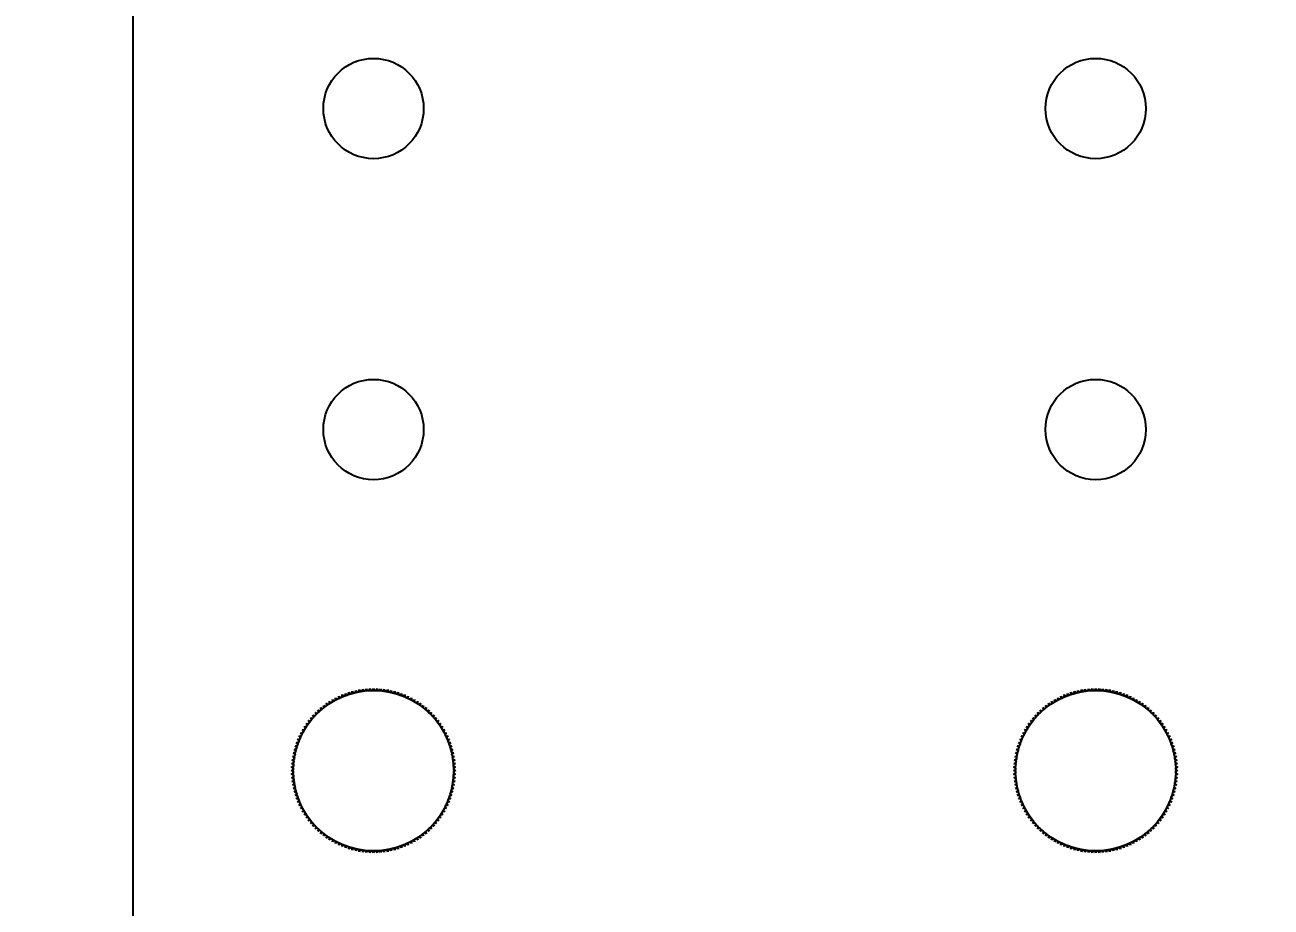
# Model space of a CAD drawing. Header units: millimetres. Extents: x 1409 to 26878, y 589 to 5187.
# Drawn here: x 5199.02 to 5230.08, y 1738.45 to 1760.43 of the extents above; entities that cross this region are included whole.
import ezdxf

# ---------------------------------------------------------------- set-up
doc = ezdxf.new("R2010")
doc.units = ezdxf.units.MM
doc.layers.add('02___PRT_ALL_AXES', color=7, linetype='Continuous')
doc.styles.get("Standard").update_dxf_attribs({"font": 'arial.ttf'})
doc.dimstyles.new('DIMSTYLE_5-scale4', dxfattribs={"dimscale": 2, "dimtxt": 20, "dimasz": 20, "dimexe": 1, "dimexo": 0, "dimgap": 1.25, "dimtad": 1, "dimzin": 9, "dimdsep": 46, "dimtxsty": 'Standard', "dimcen": 0.09, "dimclre": 256, "dimclrt": 256, "dimadec": 1, "dimazin": 2, "dimtp": 0.15, "dimtm": 0.15, "dimtfac": 0.8, "dimtmove": 0, "dimatfit": 3, "dimfxl": 1, "dimtolj": 1, "dimarcsym": 0})

# ---------------------------------------------------------------- blocks, each defined once
blk = doc.blocks.new('*D16')
at = {"lineweight": -2, "transparency": 16777216}
for p, q in [((5201.709, 2346.845), (5116.461, 2346.845)), ((5118.461, 2306.845), (5118.461, 1714.345)), ((5201.709, 1674.345), (5116.461, 1674.345))]:
    blk.add_line(p, q, dxfattribs=at)
at = {"transparency": 16777216}
for points in [[(5111.795, 2306.845), (5125.128, 2306.845), (5118.461, 2346.845)], [(5111.795, 1714.345), (5125.128, 1714.345), (5118.461, 1674.345)]]:
    blk.add_solid(points, dxfattribs=at)
at = {"layer": 'Defpoints', "color": 0, "transparency": 16777216}
for p in [(5201.709, 2346.845), (5118.461, 1674.345), (5201.709, 1674.345)]:
    blk.add_point(p, dxfattribs=at)
at = {"transparency": 16777216, "insert": (5090.068, 2010.595), "char_height": 40, "attachment_point": 5, "rotation": 90}
blk.add_mtext('\\A1;672.5 [2\'-2 1/2"]', dxfattribs=at)
blk = doc.blocks.new('*D21')
at = {"lineweight": -2, "transparency": 16777216}
for p, q in [((5813.709, 1740.345), (5813.709, 1658.282)), ((5201.709, 1674.345), (5201.709, 1658.282))]:
    blk.add_line(p, q, dxfattribs=at)
at = {"color": 0, "lineweight": -2, "transparency": 16777216}
blk.add_line((5241.709, 1660.282), (5773.709, 1660.282), dxfattribs=at)
at = {"color": 0, "transparency": 16777216}
for points in [[(5241.709, 1666.948), (5241.709, 1653.615), (5201.709, 1660.282)], [(5773.709, 1666.948), (5773.709, 1653.615), (5813.709, 1660.282)]]:
    blk.add_solid(points, dxfattribs=at)
at = {"layer": 'Defpoints', "color": 0, "transparency": 16777216}
for p in [(5813.709, 1740.345), (5201.709, 1674.345), (5813.709, 1660.282)]:
    blk.add_point(p, dxfattribs=at)
at = {"transparency": 16777216, "insert": (5507.709, 1688.675), "char_height": 40, "attachment_point": 5}
blk.add_mtext('\\A1;612 [2\'-0 1/8"]', dxfattribs=at)

msp = doc.modelspace()

# ---------------------------------------------------------------- linework, layer by layer
at = {"color": 7, "linetype": 'Continuous'}
for p, q in [((5201.709, 2346.8453), (5201.709, 1674.3453)), ((5206.8427, 1743.7032), (5206.876, 1743.6635)), ((5206.8517, 1743.6522), (5206.8427, 1743.7032)), ((5206.9245, 1743.7392), (5206.9561, 1743.6981)), ((5206.9313, 1743.6878), (5206.9245, 1743.7392)), ((5207.0079, 1743.7716), (5207.0376, 1743.7292)), ((5207.0124, 1743.72), (5207.0079, 1743.7716)), ((5207.0926, 1743.8004), (5207.1204, 1743.7567)), ((5207.0948, 1743.7486), (5207.0926, 1743.8004)), ((5207.1785, 1743.8254), (5207.2044, 1743.7805)), ((5207.1785, 1743.7736), (5207.1785, 1743.8254)), ((5207.2631, 1743.7949), (5207.2653, 1743.8467)), ((5207.2653, 1743.8467), (5207.2893, 1743.8007)), ((5207.3485, 1743.8125), (5207.3531, 1743.8641)), ((5207.3531, 1743.8641), (5207.3749, 1743.8172)), ((5207.4347, 1743.8264), (5207.4415, 1743.8777)), ((5207.4415, 1743.8777), (5207.4613, 1743.8299)), ((5207.5214, 1743.8364), (5207.5304, 1743.8875)), ((5207.5304, 1743.8875), (5207.5481, 1743.8388)), ((5207.6084, 1743.8427), (5207.6196, 1743.8933)), ((5207.6196, 1743.8933), (5207.6352, 1743.8439)), ((5207.6956, 1743.8452), (5207.709, 1743.8953)), ((5207.709, 1743.8953), (5207.7224, 1743.8452)), ((5207.7829, 1743.8439), (5207.7984, 1743.8933)), ((5207.7984, 1743.8933), (5207.8097, 1743.8427)), ((5207.87, 1743.8388), (5207.8877, 1743.8875)), ((5207.8877, 1743.8875), (5207.8967, 1743.8364)), ((5207.9568, 1743.8299), (5207.9766, 1743.8777)), ((5207.9766, 1743.8777), (5207.9834, 1743.8264)), ((5208.0431, 1743.8172), (5208.065, 1743.8641)), ((5208.065, 1743.8641), (5208.0695, 1743.8125)), ((5208.1288, 1743.8007), (5208.1527, 1743.8467)), ((5208.1527, 1743.8467), (5208.155, 1743.7949)), ((5208.2137, 1743.7805), (5208.2396, 1743.8254)), ((5208.2396, 1743.8254), (5208.2396, 1743.7736)), ((5208.2976, 1743.7567), (5208.3255, 1743.8004)), ((5208.3255, 1743.8004), (5208.3232, 1743.7486)), ((5208.3805, 1743.7292), (5208.4102, 1743.7716)), ((5208.4102, 1743.7716), (5208.4057, 1743.72)), ((5208.462, 1743.6981), (5208.4935, 1743.7392)), ((5208.4935, 1743.7392), (5208.4868, 1743.6878)), ((5208.5421, 1743.6635), (5208.5754, 1743.7032)), ((5208.5754, 1743.7032), (5208.5664, 1743.6522)), ((5224.8427, 1743.7032), (5224.876, 1743.6635)), ((5224.8517, 1743.6522), (5224.8427, 1743.7032)), ((5224.9245, 1743.7392), (5224.9561, 1743.6981)), ((5224.9313, 1743.6878), (5224.9245, 1743.7392)), ((5225.0079, 1743.7716), (5225.0376, 1743.7292)), ((5225.0124, 1743.72), (5225.0079, 1743.7716)), ((5225.0926, 1743.8004), (5225.1204, 1743.7567)), ((5225.0948, 1743.7486), (5225.0926, 1743.8004)), ((5225.1785, 1743.8254), (5225.2044, 1743.7805)), ((5225.1785, 1743.7736), (5225.1785, 1743.8254)), ((5225.2631, 1743.7949), (5225.2653, 1743.8467)), ((5225.2653, 1743.8467), (5225.2893, 1743.8007)), ((5225.3485, 1743.8125), (5225.3531, 1743.8641)), ((5225.3531, 1743.8641), (5225.3749, 1743.8172)), ((5225.4347, 1743.8264), (5225.4415, 1743.8777)), ((5225.4415, 1743.8777), (5225.4613, 1743.8299)), ((5225.5214, 1743.8364), (5225.5304, 1743.8875)), ((5225.5304, 1743.8875), (5225.5481, 1743.8388)), ((5225.6084, 1743.8427), (5225.6196, 1743.8933)), ((5225.6196, 1743.8933), (5225.6352, 1743.8439)), ((5225.6956, 1743.8452), (5225.709, 1743.8953)), ((5225.709, 1743.8953), (5225.7224, 1743.8452)), ((5225.7829, 1743.8439), (5225.7984, 1743.8933)), ((5225.7984, 1743.8933), (5225.8097, 1743.8427)), ((5225.87, 1743.8388), (5225.8877, 1743.8875)), ((5225.8877, 1743.8875), (5225.8967, 1743.8364)), ((5225.9568, 1743.8299), (5225.9766, 1743.8777)), ((5225.9766, 1743.8777), (5225.9834, 1743.8264)), ((5226.0431, 1743.8172), (5226.065, 1743.8641)), ((5226.065, 1743.8641), (5226.0695, 1743.8125)), ((5226.1288, 1743.8007), (5226.1527, 1743.8467)), ((5226.1527, 1743.8467), (5226.155, 1743.7949)), ((5226.2137, 1743.7805), (5226.2396, 1743.8254)), ((5226.2396, 1743.8254), (5226.2396, 1743.7736)), ((5226.2976, 1743.7567), (5226.3255, 1743.8004)), ((5226.3255, 1743.8004), (5226.3232, 1743.7486)), ((5226.3805, 1743.7292), (5226.4102, 1743.7716)), ((5226.4102, 1743.7716), (5226.4057, 1743.72)), ((5226.462, 1743.6981), (5226.4935, 1743.7392)), ((5226.4935, 1743.7392), (5226.4868, 1743.6878)), ((5226.5421, 1743.6635), (5226.5754, 1743.7032)), ((5226.5754, 1743.7032), (5226.5664, 1743.6522)), ((5206.3913, 1743.4156), (5206.4338, 1743.3859)), ((5206.4132, 1743.3687), (5206.3913, 1743.4156)), ((5206.4611, 1743.4716), (5206.5022, 1743.4401)), ((5206.4809, 1743.4238), (5206.4611, 1743.4716)), ((5206.5332, 1743.5245), (5206.5729, 1743.4912)), ((5206.5509, 1743.4758), (5206.5332, 1743.5245)), ((5206.6076, 1743.5742), (5206.6458, 1743.5392)), ((5206.6231, 1743.5248), (5206.6076, 1743.5742)), ((5206.684, 1743.6206), (5206.7207, 1743.584)), ((5206.6974, 1743.5706), (5206.684, 1743.6206)), ((5206.7624, 1743.6636), (5206.7974, 1743.6254)), ((5206.7737, 1743.613), (5206.7624, 1743.6636)), ((5208.6206, 1743.6254), (5208.6556, 1743.6636)), ((5208.6556, 1743.6636), (5208.6444, 1743.613)), ((5208.6974, 1743.584), (5208.734, 1743.6206)), ((5208.734, 1743.6206), (5208.7206, 1743.5706)), ((5208.7723, 1743.5392), (5208.8105, 1743.5742)), ((5208.8105, 1743.5742), (5208.7949, 1743.5248)), ((5208.8452, 1743.4912), (5208.8849, 1743.5245)), ((5208.8849, 1743.5245), (5208.8671, 1743.4758)), ((5208.9159, 1743.4401), (5208.957, 1743.4716)), ((5208.957, 1743.4716), (5208.9372, 1743.4238)), ((5208.9843, 1743.3859), (5209.0267, 1743.4156)), ((5209.0267, 1743.4156), (5209.0048, 1743.3687)), ((5224.3913, 1743.4156), (5224.4338, 1743.3859)), ((5224.4132, 1743.3687), (5224.3913, 1743.4156)), ((5224.4611, 1743.4716), (5224.5022, 1743.4401)), ((5224.4809, 1743.4238), (5224.4611, 1743.4716)), ((5224.5332, 1743.5245), (5224.5729, 1743.4912)), ((5224.5509, 1743.4758), (5224.5332, 1743.5245)), ((5224.6076, 1743.5742), (5224.6458, 1743.5392)), ((5224.6231, 1743.5248), (5224.6076, 1743.5742)), ((5224.684, 1743.6206), (5224.7207, 1743.584)), ((5224.6974, 1743.5706), (5224.684, 1743.6206)), ((5224.7624, 1743.6636), (5224.7974, 1743.6254)), ((5224.7737, 1743.613), (5224.7624, 1743.6636)), ((5226.6206, 1743.6254), (5226.6556, 1743.6636)), ((5226.6556, 1743.6636), (5226.6444, 1743.613)), ((5226.6974, 1743.584), (5226.734, 1743.6206)), ((5226.734, 1743.6206), (5226.7206, 1743.5706)), ((5226.7723, 1743.5392), (5226.8105, 1743.5742)), ((5226.8105, 1743.5742), (5226.7949, 1743.5248)), ((5226.8452, 1743.4912), (5226.8849, 1743.5245)), ((5226.8849, 1743.5245), (5226.8671, 1743.4758)), ((5226.9159, 1743.4401), (5226.957, 1743.4716)), ((5226.957, 1743.4716), (5226.9372, 1743.4238)), ((5226.9843, 1743.3859), (5227.0267, 1743.4156)), ((5227.0267, 1743.4156), (5227.0048, 1743.3687)), ((5206.1142, 1743.0521), (5206.0827, 1743.0932)), ((5206.0827, 1743.0932), (5206.1305, 1743.0734)), ((5206.1684, 1743.1205), (5206.1386, 1743.163)), ((5206.1386, 1743.163), (5206.1856, 1743.1411)), ((5206.2254, 1743.1865), (5206.1976, 1743.2302)), ((5206.1976, 1743.2302), (5206.2436, 1743.2063)), ((5206.2854, 1743.25), (5206.2595, 1743.2948)), ((5206.2595, 1743.2948), (5206.3043, 1743.2689)), ((5206.3241, 1743.3567), (5206.3678, 1743.3288)), ((5206.348, 1743.3107), (5206.3241, 1743.3567)), ((5209.0503, 1743.3288), (5209.094, 1743.3567)), ((5209.094, 1743.3567), (5209.0701, 1743.3107)), ((5209.1137, 1743.2689), (5209.1586, 1743.2948)), ((5209.1586, 1743.2948), (5209.1327, 1743.25)), ((5209.1745, 1743.2063), (5209.2204, 1743.2302)), ((5209.2204, 1743.2302), (5209.1926, 1743.1865)), ((5209.2325, 1743.1411), (5209.2794, 1743.163)), ((5209.2794, 1743.163), (5209.2497, 1743.1205)), ((5209.2875, 1743.0734), (5209.3354, 1743.0932)), ((5209.3354, 1743.0932), (5209.3039, 1743.0521)), ((5224.1142, 1743.0521), (5224.0827, 1743.0932)), ((5224.0827, 1743.0932), (5224.1305, 1743.0734)), ((5224.1386, 1743.163), (5224.1856, 1743.1411)), ((5224.1684, 1743.1205), (5224.1386, 1743.163)), ((5224.1976, 1743.2302), (5224.2436, 1743.2063)), ((5224.2254, 1743.1865), (5224.1976, 1743.2302)), ((5224.2595, 1743.2948), (5224.3043, 1743.2689)), ((5224.2854, 1743.25), (5224.2595, 1743.2948)), ((5224.3241, 1743.3567), (5224.3678, 1743.3288)), ((5224.348, 1743.3107), (5224.3241, 1743.3567)), ((5227.0503, 1743.3288), (5227.094, 1743.3567)), ((5227.094, 1743.3567), (5227.0701, 1743.3107)), ((5227.1137, 1743.2689), (5227.1586, 1743.2948)), ((5227.1586, 1743.2948), (5227.1327, 1743.25)), ((5227.1745, 1743.2063), (5227.2204, 1743.2302)), ((5227.2204, 1743.2302), (5227.1926, 1743.1865)), ((5227.2325, 1743.1411), (5227.2794, 1743.163)), ((5227.2794, 1743.163), (5227.2497, 1743.1205)), ((5227.2875, 1743.0734), (5227.3354, 1743.0932)), ((5227.3354, 1743.0932), (5227.3039, 1743.0521)), ((5205.9289, 1742.7568), (5205.8907, 1742.7918)), ((5205.8907, 1742.7918), (5205.9412, 1742.7806)), ((5205.9703, 1742.8336), (5205.9337, 1742.8703)), ((5205.9337, 1742.8703), (5205.9837, 1742.8568)), ((5206.0151, 1742.9085), (5205.9801, 1742.9467)), ((5205.9801, 1742.9467), (5206.0295, 1742.9311)), ((5206.0631, 1742.9814), (5206.0298, 1743.0211)), ((5206.0298, 1743.0211), (5206.0785, 1743.0034)), ((5209.3396, 1743.0034), (5209.3883, 1743.0211)), ((5209.3883, 1743.0211), (5209.355, 1742.9814)), ((5209.3886, 1742.9311), (5209.438, 1742.9467)), ((5209.438, 1742.9467), (5209.403, 1742.9085)), ((5209.4343, 1742.8568), (5209.4844, 1742.8703)), ((5209.4844, 1742.8703), (5209.4477, 1742.8336)), ((5209.4768, 1742.7806), (5209.5274, 1742.7918)), ((5209.5274, 1742.7918), (5209.4892, 1742.7568)), ((5223.9289, 1742.7568), (5223.8907, 1742.7918)), ((5223.8907, 1742.7918), (5223.9412, 1742.7806)), ((5223.9703, 1742.8336), (5223.9337, 1742.8703)), ((5223.9337, 1742.8703), (5223.9837, 1742.8568)), ((5224.0151, 1742.9085), (5223.9801, 1742.9467)), ((5223.9801, 1742.9467), (5224.0295, 1742.9311)), ((5224.0631, 1742.9814), (5224.0298, 1743.0211)), ((5224.0298, 1743.0211), (5224.0785, 1743.0034)), ((5227.3396, 1743.0034), (5227.3883, 1743.0211)), ((5227.3883, 1743.0211), (5227.355, 1742.9814)), ((5227.3886, 1742.9311), (5227.438, 1742.9467)), ((5227.438, 1742.9467), (5227.403, 1742.9085)), ((5227.4343, 1742.8568), (5227.4844, 1742.8703)), ((5227.4844, 1742.8703), (5227.4477, 1742.8336)), ((5227.4768, 1742.7806), (5227.5274, 1742.7918)), ((5227.5274, 1742.7918), (5227.4892, 1742.7568)), ((5205.7976, 1742.4339), (5205.7539, 1742.4617)), ((5205.7539, 1742.4617), (5205.8057, 1742.4594)), ((5205.8251, 1742.5167), (5205.7827, 1742.5464)), ((5205.7827, 1742.5464), (5205.8343, 1742.5419)), ((5205.8562, 1742.5982), (5205.8151, 1742.6298)), ((5205.8151, 1742.6298), (5205.8664, 1742.623)), ((5205.8908, 1742.6783), (5205.8511, 1742.7116)), ((5205.8511, 1742.7116), (5205.9021, 1742.7026)), ((5209.5159, 1742.7026), (5209.567, 1742.7116)), ((5209.567, 1742.7116), (5209.5273, 1742.6783)), ((5209.5516, 1742.623), (5209.603, 1742.6298)), ((5209.603, 1742.6298), (5209.5619, 1742.5982)), ((5209.5838, 1742.5419), (5209.6354, 1742.5464)), ((5209.6354, 1742.5464), (5209.593, 1742.5167)), ((5209.6124, 1742.4594), (5209.6641, 1742.4617)), ((5209.6641, 1742.4617), (5209.6205, 1742.4339)), ((5223.7976, 1742.4339), (5223.7539, 1742.4617)), ((5223.7539, 1742.4617), (5223.8057, 1742.4594)), ((5223.8251, 1742.5167), (5223.7827, 1742.5464)), ((5223.7827, 1742.5464), (5223.8343, 1742.5419)), ((5223.8562, 1742.5982), (5223.8151, 1742.6298)), ((5223.8151, 1742.6298), (5223.8664, 1742.623)), ((5223.8908, 1742.6783), (5223.8511, 1742.7116)), ((5223.8511, 1742.7116), (5223.9021, 1742.7026)), ((5227.5159, 1742.7026), (5227.567, 1742.7116)), ((5227.567, 1742.7116), (5227.5273, 1742.6783)), ((5227.5516, 1742.623), (5227.603, 1742.6298)), ((5227.603, 1742.6298), (5227.5619, 1742.5982)), ((5227.5838, 1742.5419), (5227.6354, 1742.5464)), ((5227.6354, 1742.5464), (5227.593, 1742.5167)), ((5227.6124, 1742.4594), (5227.6641, 1742.4617)), ((5227.6641, 1742.4617), (5227.6205, 1742.4339)), ((5205.6902, 1742.2012), (5205.7418, 1742.2057)), ((5205.7371, 1742.1793), (5205.6902, 1742.2012)), ((5205.7076, 1742.289), (5205.7594, 1742.2912)), ((5205.7536, 1742.265), (5205.7076, 1742.289)), ((5205.7738, 1742.3499), (5205.7289, 1742.3758)), ((5205.7289, 1742.3758), (5205.7807, 1742.3758)), ((5209.6374, 1742.3758), (5209.6892, 1742.3758)), ((5209.6892, 1742.3758), (5209.6443, 1742.3499)), ((5209.6587, 1742.2912), (5209.7104, 1742.289)), ((5209.7104, 1742.289), (5209.6645, 1742.265)), ((5209.6763, 1742.2057), (5209.7279, 1742.2012)), ((5209.7279, 1742.2012), (5209.6809, 1742.1793)), ((5223.6902, 1742.2012), (5223.7418, 1742.2057)), ((5223.7371, 1742.1793), (5223.6902, 1742.2012)), ((5223.7076, 1742.289), (5223.7594, 1742.2912)), ((5223.7536, 1742.265), (5223.7076, 1742.289)), ((5223.7738, 1742.3499), (5223.7289, 1742.3758)), ((5223.7289, 1742.3758), (5223.7807, 1742.3758)), ((5227.6374, 1742.3758), (5227.6892, 1742.3758)), ((5227.6892, 1742.3758), (5227.6443, 1742.3499)), ((5227.6587, 1742.2912), (5227.7104, 1742.289)), ((5227.7104, 1742.289), (5227.6645, 1742.265)), ((5227.6763, 1742.2057), (5227.7279, 1742.2012)), ((5227.7279, 1742.2012), (5227.6809, 1742.1793)), ((5205.659, 1741.8453), (5205.7091, 1741.8587)), ((5205.7091, 1741.8318), (5205.659, 1741.8453)), ((5205.661, 1741.9347), (5205.7116, 1741.9459)), ((5205.7104, 1741.9191), (5205.661, 1741.9347)), ((5205.6668, 1742.0239), (5205.7179, 1742.0329)), ((5205.7155, 1742.0062), (5205.6668, 1742.0239)), ((5205.6766, 1742.1128), (5205.7279, 1742.1196)), ((5205.7244, 1742.093), (5205.6766, 1742.1128)), ((5209.6901, 1742.1196), (5209.7415, 1742.1128)), ((5209.7415, 1742.1128), (5209.6936, 1742.093)), ((5209.7002, 1742.0329), (5209.7512, 1742.0239)), ((5209.7512, 1742.0239), (5209.7025, 1742.0062)), ((5209.7065, 1741.9459), (5209.7571, 1741.9347)), ((5209.7571, 1741.9347), (5209.7077, 1741.9191)), ((5209.709, 1741.8587), (5209.759, 1741.8453)), ((5209.759, 1741.8453), (5209.709, 1741.8318)), ((5223.659, 1741.8453), (5223.7091, 1741.8587)), ((5223.7091, 1741.8318), (5223.659, 1741.8453)), ((5223.661, 1741.9347), (5223.7116, 1741.9459)), ((5223.7104, 1741.9191), (5223.661, 1741.9347)), ((5223.6668, 1742.0239), (5223.7179, 1742.0329)), ((5223.7155, 1742.0062), (5223.6668, 1742.0239)), ((5223.6766, 1742.1128), (5223.7279, 1742.1196)), ((5223.7244, 1742.093), (5223.6766, 1742.1128)), ((5227.6901, 1742.1196), (5227.7415, 1742.1128)), ((5227.7415, 1742.1128), (5227.6936, 1742.093)), ((5227.7002, 1742.0329), (5227.7512, 1742.0239)), ((5227.7512, 1742.0239), (5227.7025, 1742.0062)), ((5227.7065, 1741.9459), (5227.7571, 1741.9347)), ((5227.7571, 1741.9347), (5227.7077, 1741.9191)), ((5227.709, 1741.8587), (5227.759, 1741.8453)), ((5227.759, 1741.8453), (5227.709, 1741.8318)), ((5205.661, 1741.7558), (5205.7104, 1741.7714)), ((5205.7116, 1741.7446), (5205.661, 1741.7558)), ((5205.6668, 1741.6666), (5205.7155, 1741.6843)), ((5205.7179, 1741.6576), (5205.6668, 1741.6666)), ((5205.6766, 1741.5777), (5205.7244, 1741.5975)), ((5205.7279, 1741.5709), (5205.6766, 1741.5777)), ((5205.6902, 1741.4893), (5205.7371, 1741.5112)), ((5209.6809, 1741.5112), (5209.7279, 1741.4893)), ((5209.7415, 1741.5777), (5209.6901, 1741.5709)), ((5209.6936, 1741.5975), (5209.7415, 1741.5777)), ((5209.7512, 1741.6666), (5209.7002, 1741.6576)), ((5209.7025, 1741.6843), (5209.7512, 1741.6666)), ((5209.7571, 1741.7558), (5209.7065, 1741.7446)), ((5209.7077, 1741.7714), (5209.7571, 1741.7558)), ((5223.661, 1741.7558), (5223.7104, 1741.7714)), ((5223.7116, 1741.7446), (5223.661, 1741.7558)), ((5223.6668, 1741.6666), (5223.7155, 1741.6843)), ((5223.7179, 1741.6576), (5223.6668, 1741.6666)), ((5223.6766, 1741.5777), (5223.7244, 1741.5975)), ((5223.7279, 1741.5709), (5223.6766, 1741.5777)), ((5223.6902, 1741.4893), (5223.7371, 1741.5112)), ((5227.6809, 1741.5112), (5227.7279, 1741.4893)), ((5227.7415, 1741.5777), (5227.6901, 1741.5709)), ((5227.6936, 1741.5975), (5227.7415, 1741.5777)), ((5227.7512, 1741.6666), (5227.7002, 1741.6576)), ((5227.7025, 1741.6843), (5227.7512, 1741.6666)), ((5227.7571, 1741.7558), (5227.7065, 1741.7446)), ((5227.7077, 1741.7714), (5227.7571, 1741.7558)), ((5205.7418, 1741.4848), (5205.6902, 1741.4893)), ((5205.7076, 1741.4016), (5205.7536, 1741.4255)), ((5205.7594, 1741.3993), (5205.7076, 1741.4016)), ((5205.7289, 1741.3147), (5205.7738, 1741.3406)), ((5205.7807, 1741.3147), (5205.7289, 1741.3147)), ((5205.7539, 1741.2288), (5205.7976, 1741.2566)), ((5205.8057, 1741.2311), (5205.7539, 1741.2288)), ((5209.6641, 1741.2288), (5209.6124, 1741.2311)), ((5209.6205, 1741.2566), (5209.6641, 1741.2288)), ((5209.6892, 1741.3147), (5209.6374, 1741.3147)), ((5209.6443, 1741.3406), (5209.6892, 1741.3147)), ((5209.7104, 1741.4016), (5209.6587, 1741.3993)), ((5209.6645, 1741.4255), (5209.7104, 1741.4016)), ((5209.7279, 1741.4893), (5209.6763, 1741.4848)), ((5223.7418, 1741.4848), (5223.6902, 1741.4893)), ((5223.7076, 1741.4016), (5223.7536, 1741.4255)), ((5223.7594, 1741.3993), (5223.7076, 1741.4016)), ((5223.7289, 1741.3147), (5223.7738, 1741.3406)), ((5223.7807, 1741.3147), (5223.7289, 1741.3147)), ((5223.7539, 1741.2288), (5223.7976, 1741.2566)), ((5223.8057, 1741.2311), (5223.7539, 1741.2288)), ((5227.6641, 1741.2288), (5227.6124, 1741.2311)), ((5227.6205, 1741.2566), (5227.6641, 1741.2288)), ((5227.6892, 1741.3147), (5227.6374, 1741.3147)), ((5227.6443, 1741.3406), (5227.6892, 1741.3147)), ((5227.7104, 1741.4016), (5227.6587, 1741.3993)), ((5227.6645, 1741.4255), (5227.7104, 1741.4016)), ((5227.7279, 1741.4893), (5227.6763, 1741.4848)), ((5205.7827, 1741.1441), (5205.8251, 1741.1738)), ((5205.8343, 1741.1486), (5205.7827, 1741.1441)), ((5205.8151, 1741.0608), (5205.8562, 1741.0923)), ((5205.8664, 1741.0675), (5205.8151, 1741.0608)), ((5205.8511, 1740.9789), (5205.8908, 1741.0122)), ((5205.9021, 1740.9879), (5205.8511, 1740.9789)), ((5205.8907, 1740.8987), (5205.9289, 1740.9337)), ((5205.9412, 1740.9099), (5205.8907, 1740.8987)), ((5209.5274, 1740.8987), (5209.4768, 1740.9099)), ((5209.4892, 1740.9337), (5209.5274, 1740.8987)), ((5209.567, 1740.9789), (5209.5159, 1740.9879)), ((5209.5273, 1741.0122), (5209.567, 1740.9789)), ((5209.603, 1741.0608), (5209.5516, 1741.0675)), ((5209.5619, 1741.0923), (5209.603, 1741.0608)), ((5209.6354, 1741.1441), (5209.5838, 1741.1486)), ((5209.593, 1741.1738), (5209.6354, 1741.1441)), ((5223.7827, 1741.1441), (5223.8251, 1741.1738)), ((5223.8343, 1741.1486), (5223.7827, 1741.1441)), ((5223.8151, 1741.0608), (5223.8562, 1741.0923)), ((5223.8664, 1741.0675), (5223.8151, 1741.0608)), ((5223.8511, 1740.9789), (5223.8908, 1741.0122)), ((5223.9021, 1740.9879), (5223.8511, 1740.9789)), ((5223.8907, 1740.8987), (5223.9289, 1740.9337)), ((5223.9412, 1740.9099), (5223.8907, 1740.8987)), ((5227.5274, 1740.8987), (5227.4768, 1740.9099)), ((5227.4892, 1740.9337), (5227.5274, 1740.8987)), ((5227.567, 1740.9789), (5227.5159, 1740.9879)), ((5227.5273, 1741.0122), (5227.567, 1740.9789)), ((5227.603, 1741.0608), (5227.5516, 1741.0675)), ((5227.5619, 1741.0923), (5227.603, 1741.0608)), ((5227.6354, 1741.1441), (5227.5838, 1741.1486)), ((5227.593, 1741.1738), (5227.6354, 1741.1441)), ((5205.9337, 1740.8203), (5205.9703, 1740.8569)), ((5205.9837, 1740.8337), (5205.9337, 1740.8203)), ((5205.9801, 1740.7438), (5206.0151, 1740.782)), ((5206.0295, 1740.7594), (5205.9801, 1740.7438)), ((5206.0298, 1740.6694), (5206.0631, 1740.7091)), ((5206.0785, 1740.6871), (5206.0298, 1740.6694)), ((5206.0827, 1740.5973), (5206.1142, 1740.6384)), ((5206.1305, 1740.6171), (5206.0827, 1740.5973)), ((5206.1386, 1740.5275), (5206.1684, 1740.57)), ((5209.2497, 1740.57), (5209.2794, 1740.5275)), ((5209.3354, 1740.5973), (5209.2875, 1740.6171)), ((5209.3039, 1740.6384), (5209.3354, 1740.5973)), ((5209.3883, 1740.6694), (5209.3396, 1740.6871)), ((5209.355, 1740.7091), (5209.3883, 1740.6694)), ((5209.438, 1740.7438), (5209.3886, 1740.7594)), ((5209.403, 1740.782), (5209.438, 1740.7438)), ((5209.4844, 1740.8203), (5209.4343, 1740.8337)), ((5209.4477, 1740.8569), (5209.4844, 1740.8203)), ((5223.9337, 1740.8203), (5223.9703, 1740.8569)), ((5223.9837, 1740.8337), (5223.9337, 1740.8203)), ((5223.9801, 1740.7438), (5224.0151, 1740.782)), ((5224.0295, 1740.7594), (5223.9801, 1740.7438)), ((5224.0298, 1740.6694), (5224.0631, 1740.7091)), ((5224.0785, 1740.6871), (5224.0298, 1740.6694)), ((5224.0827, 1740.5973), (5224.1142, 1740.6384)), ((5224.1305, 1740.6171), (5224.0827, 1740.5973)), ((5224.1386, 1740.5275), (5224.1684, 1740.57)), ((5227.2497, 1740.57), (5227.2794, 1740.5275)), ((5227.3354, 1740.5973), (5227.2875, 1740.6171)), ((5227.3039, 1740.6384), (5227.3354, 1740.5973)), ((5227.3883, 1740.6694), (5227.3396, 1740.6871)), ((5227.355, 1740.7091), (5227.3883, 1740.6694)), ((5227.438, 1740.7438), (5227.3886, 1740.7594)), ((5227.403, 1740.782), (5227.438, 1740.7438)), ((5227.4844, 1740.8203), (5227.4343, 1740.8337)), ((5227.4477, 1740.8569), (5227.4844, 1740.8203)), ((5206.1856, 1740.5494), (5206.1386, 1740.5275)), ((5206.1976, 1740.4603), (5206.2254, 1740.504)), ((5206.2436, 1740.4842), (5206.1976, 1740.4603)), ((5206.2595, 1740.3957), (5206.2854, 1740.4406)), ((5206.3043, 1740.4216), (5206.2595, 1740.3957)), ((5206.3241, 1740.3338), (5206.348, 1740.3798)), ((5206.3678, 1740.3617), (5206.3241, 1740.3338)), ((5206.3913, 1740.2749), (5206.4132, 1740.3218)), ((5206.4338, 1740.3046), (5206.3913, 1740.2749)), ((5206.4611, 1740.2189), (5206.4809, 1740.2667)), ((5208.9372, 1740.2667), (5208.957, 1740.2189)), ((5209.0267, 1740.2749), (5208.9843, 1740.3046)), ((5209.0048, 1740.3218), (5209.0267, 1740.2749)), ((5209.094, 1740.3338), (5209.0503, 1740.3617)), ((5209.0701, 1740.3798), (5209.094, 1740.3338)), ((5209.1586, 1740.3957), (5209.1137, 1740.4216)), ((5209.1327, 1740.4406), (5209.1586, 1740.3957)), ((5209.2204, 1740.4603), (5209.1745, 1740.4842)), ((5209.1926, 1740.504), (5209.2204, 1740.4603)), ((5209.2794, 1740.5275), (5209.2325, 1740.5494)), ((5224.1856, 1740.5494), (5224.1386, 1740.5275)), ((5224.1976, 1740.4603), (5224.2254, 1740.504)), ((5224.2436, 1740.4842), (5224.1976, 1740.4603)), ((5224.2595, 1740.3957), (5224.2854, 1740.4406)), ((5224.3043, 1740.4216), (5224.2595, 1740.3957)), ((5224.3241, 1740.3338), (5224.348, 1740.3798)), ((5224.3678, 1740.3617), (5224.3241, 1740.3338)), ((5224.3913, 1740.2749), (5224.4132, 1740.3218)), ((5224.4338, 1740.3046), (5224.3913, 1740.2749)), ((5224.4611, 1740.2189), (5224.4809, 1740.2667)), ((5226.9372, 1740.2667), (5226.957, 1740.2189)), ((5227.0267, 1740.2749), (5226.9843, 1740.3046)), ((5227.0048, 1740.3218), (5227.0267, 1740.2749)), ((5227.094, 1740.3338), (5227.0503, 1740.3617)), ((5227.0701, 1740.3798), (5227.094, 1740.3338)), ((5227.1586, 1740.3957), (5227.1137, 1740.4216)), ((5227.1327, 1740.4406), (5227.1586, 1740.3957)), ((5227.2204, 1740.4603), (5227.1745, 1740.4842)), ((5227.1926, 1740.504), (5227.2204, 1740.4603)), ((5227.2794, 1740.5275), (5227.2325, 1740.5494)), ((5206.5022, 1740.2504), (5206.4611, 1740.2189)), ((5206.5332, 1740.166), (5206.5509, 1740.2147)), ((5206.5729, 1740.1993), (5206.5332, 1740.166)), ((5206.6076, 1740.1163), (5206.6231, 1740.1657)), ((5206.6458, 1740.1513), (5206.6076, 1740.1163)), ((5206.684, 1740.0699), (5206.6974, 1740.1199)), ((5206.7207, 1740.1065), (5206.684, 1740.0699)), ((5206.7624, 1740.0269), (5206.7737, 1740.0775)), ((5206.7974, 1740.0651), (5206.7624, 1740.0269)), ((5206.8427, 1739.9873), (5206.8517, 1740.0383)), ((5206.876, 1740.027), (5206.8427, 1739.9873)), ((5206.9245, 1739.9513), (5206.9313, 1740.0027)), ((5206.9561, 1739.9924), (5206.9245, 1739.9513)), ((5207.0079, 1739.9189), (5207.0124, 1739.9705)), ((5207.0376, 1739.9613), (5207.0079, 1739.9189)), ((5208.4102, 1739.9189), (5208.3805, 1739.9613)), ((5208.4057, 1739.9705), (5208.4102, 1739.9189)), ((5208.4935, 1739.9513), (5208.462, 1739.9924)), ((5208.4868, 1740.0027), (5208.4935, 1739.9513)), ((5208.5754, 1739.9873), (5208.5421, 1740.027)), ((5208.5664, 1740.0383), (5208.5754, 1739.9873)), ((5208.6556, 1740.0269), (5208.6206, 1740.0651)), ((5208.6444, 1740.0775), (5208.6556, 1740.0269)), ((5208.734, 1740.0699), (5208.6974, 1740.1065)), ((5208.7206, 1740.1199), (5208.734, 1740.0699)), ((5208.8105, 1740.1163), (5208.7723, 1740.1513)), ((5208.7949, 1740.1657), (5208.8105, 1740.1163)), ((5208.8849, 1740.166), (5208.8452, 1740.1993)), ((5208.8671, 1740.2147), (5208.8849, 1740.166)), ((5208.957, 1740.2189), (5208.9159, 1740.2504)), ((5224.5022, 1740.2504), (5224.4611, 1740.2189)), ((5224.5332, 1740.166), (5224.5509, 1740.2147)), ((5224.5729, 1740.1993), (5224.5332, 1740.166)), ((5224.6076, 1740.1163), (5224.6231, 1740.1657)), ((5224.6458, 1740.1513), (5224.6076, 1740.1163)), ((5224.684, 1740.0699), (5224.6974, 1740.1199)), ((5224.7207, 1740.1065), (5224.684, 1740.0699)), ((5224.7624, 1740.0269), (5224.7737, 1740.0775)), ((5224.7974, 1740.0651), (5224.7624, 1740.0269)), ((5224.8427, 1739.9873), (5224.8517, 1740.0383)), ((5224.876, 1740.027), (5224.8427, 1739.9873)), ((5224.9245, 1739.9513), (5224.9313, 1740.0027)), ((5224.9561, 1739.9924), (5224.9245, 1739.9513)), ((5225.0079, 1739.9189), (5225.0124, 1739.9705)), ((5225.0376, 1739.9613), (5225.0079, 1739.9189)), ((5226.4102, 1739.9189), (5226.3805, 1739.9613)), ((5226.4057, 1739.9705), (5226.4102, 1739.9189)), ((5226.4935, 1739.9513), (5226.462, 1739.9924)), ((5226.4868, 1740.0027), (5226.4935, 1739.9513)), ((5226.5754, 1739.9873), (5226.5421, 1740.027)), ((5226.5664, 1740.0383), (5226.5754, 1739.9873)), ((5226.6556, 1740.0269), (5226.6206, 1740.0651)), ((5226.6444, 1740.0775), (5226.6556, 1740.0269)), ((5226.734, 1740.0699), (5226.6974, 1740.1065)), ((5226.7206, 1740.1199), (5226.734, 1740.0699)), ((5226.8105, 1740.1163), (5226.7723, 1740.1513)), ((5226.7949, 1740.1657), (5226.8105, 1740.1163)), ((5226.8849, 1740.166), (5226.8452, 1740.1993)), ((5226.8671, 1740.2147), (5226.8849, 1740.166)), ((5226.957, 1740.2189), (5226.9159, 1740.2504)), ((5207.0926, 1739.8901), (5207.0948, 1739.9419)), ((5207.1204, 1739.9338), (5207.0926, 1739.8901)), ((5207.1785, 1739.8651), (5207.1785, 1739.9169)), ((5207.2044, 1739.91), (5207.1785, 1739.8651)), ((5207.2653, 1739.8438), (5207.2631, 1739.8956)), ((5207.2893, 1739.8898), (5207.2653, 1739.8438)), ((5207.3531, 1739.8264), (5207.3485, 1739.878)), ((5207.3749, 1739.8734), (5207.3531, 1739.8264)), ((5207.4415, 1739.8128), (5207.4347, 1739.8642)), ((5207.4613, 1739.8607), (5207.4415, 1739.8128)), ((5207.5304, 1739.8031), (5207.5214, 1739.8541)), ((5207.5481, 1739.8517), (5207.5304, 1739.8031)), ((5207.6196, 1739.7972), (5207.6084, 1739.8478)), ((5207.6352, 1739.8466), (5207.6196, 1739.7972)), ((5207.709, 1739.7953), (5207.6956, 1739.8453)), ((5207.7224, 1739.8453), (5207.709, 1739.7953)), ((5207.7984, 1739.7972), (5207.7829, 1739.8466)), ((5207.8097, 1739.8478), (5207.7984, 1739.7972)), ((5207.8877, 1739.8031), (5207.87, 1739.8517)), ((5207.8967, 1739.8541), (5207.8877, 1739.8031)), ((5207.9766, 1739.8128), (5207.9568, 1739.8607)), ((5207.9834, 1739.8642), (5207.9766, 1739.8128)), ((5208.065, 1739.8264), (5208.0431, 1739.8734)), ((5208.0695, 1739.878), (5208.065, 1739.8264)), ((5208.1527, 1739.8438), (5208.1288, 1739.8898)), ((5208.155, 1739.8956), (5208.1527, 1739.8438)), ((5208.2396, 1739.8651), (5208.2137, 1739.91)), ((5208.2396, 1739.9169), (5208.2396, 1739.8651)), ((5208.3255, 1739.8901), (5208.2976, 1739.9338)), ((5208.3232, 1739.9419), (5208.3255, 1739.8901)), ((5225.0926, 1739.8901), (5225.0948, 1739.9419)), ((5225.1204, 1739.9338), (5225.0926, 1739.8901)), ((5225.1785, 1739.8651), (5225.1785, 1739.9169)), ((5225.2044, 1739.91), (5225.1785, 1739.8651)), ((5225.2653, 1739.8438), (5225.2631, 1739.8956)), ((5225.2893, 1739.8898), (5225.2653, 1739.8438)), ((5225.3531, 1739.8264), (5225.3485, 1739.878)), ((5225.3749, 1739.8734), (5225.3531, 1739.8264)), ((5225.4415, 1739.8128), (5225.4347, 1739.8642)), ((5225.4613, 1739.8607), (5225.4415, 1739.8128)), ((5225.5304, 1739.8031), (5225.5214, 1739.8541)), ((5225.5481, 1739.8517), (5225.5304, 1739.8031)), ((5225.6196, 1739.7972), (5225.6084, 1739.8478)), ((5225.6352, 1739.8466), (5225.6196, 1739.7972)), ((5225.709, 1739.7953), (5225.6956, 1739.8453)), ((5225.7224, 1739.8453), (5225.709, 1739.7953)), ((5225.7984, 1739.7972), (5225.7829, 1739.8466)), ((5225.8097, 1739.8478), (5225.7984, 1739.7972)), ((5225.8877, 1739.8031), (5225.87, 1739.8517)), ((5225.8967, 1739.8541), (5225.8877, 1739.8031)), ((5225.9766, 1739.8128), (5225.9568, 1739.8607)), ((5225.9834, 1739.8642), (5225.9766, 1739.8128)), ((5226.065, 1739.8264), (5226.0431, 1739.8734)), ((5226.0695, 1739.878), (5226.065, 1739.8264)), ((5226.1527, 1739.8438), (5226.1288, 1739.8898)), ((5226.155, 1739.8956), (5226.1527, 1739.8438)), ((5226.2396, 1739.8651), (5226.2137, 1739.91)), ((5226.2396, 1739.9169), (5226.2396, 1739.8651)), ((5226.3255, 1739.8901), (5226.2976, 1739.9338)), ((5226.3232, 1739.9419), (5226.3255, 1739.8901))]:
    msp.add_line(p, q, dxfattribs=at)
for centre, start, end in [((5207.709, 1741.8453), 112.88416, 114.61584), ((5207.709, 1741.8453), 110.38416, 112.11584), ((5207.709, 1741.8453), 107.88416, 109.61584), ((5207.709, 1741.8453), 105.38416, 107.11584), ((5207.709, 1741.8453), 102.88416, 104.61584), ((5207.709, 1741.8453), 100.38416, 102.11584), ((5207.709, 1741.8453), 97.88416, 99.61584), ((5207.709, 1741.8453), 95.38416, 97.11584), ((5207.709, 1741.8453), 92.88416, 94.61584), ((5207.709, 1741.8453), 90.38416, 92.11584), ((5207.709, 1741.8453), 87.88416, 89.61584), ((5207.709, 1741.8453), 85.38416, 87.11584), ((5207.709, 1741.8453), 82.88416, 84.61584), ((5207.709, 1741.8453), 80.38416, 82.11584), ((5207.709, 1741.8453), 77.88416, 79.61584), ((5207.709, 1741.8453), 75.38416, 77.11584), ((5207.709, 1741.8453), 72.88416, 74.61584), ((5207.709, 1741.8453), 70.38416, 72.11584), ((5207.709, 1741.8453), 67.88416, 69.61584), ((5207.709, 1741.8453), 65.38416, 67.11584), ((5225.709, 1741.8453), 112.88416, 114.61584), ((5225.709, 1741.8453), 110.38416, 112.11584), ((5225.709, 1741.8453), 107.88416, 109.61584), ((5225.709, 1741.8453), 105.38416, 107.11584), ((5225.709, 1741.8453), 102.88416, 104.61584), ((5225.709, 1741.8453), 100.38416, 102.11584), ((5225.709, 1741.8453), 97.88416, 99.61584), ((5225.709, 1741.8453), 95.38416, 97.11584), ((5225.709, 1741.8453), 92.88416, 94.61584), ((5225.709, 1741.8453), 90.38416, 92.11584), ((5225.709, 1741.8453), 87.88416, 89.61584), ((5225.709, 1741.8453), 85.38416, 87.11584), ((5225.709, 1741.8453), 82.88416, 84.61584), ((5225.709, 1741.8453), 80.38416, 82.11584), ((5225.709, 1741.8453), 77.88416, 79.61584), ((5225.709, 1741.8453), 75.38416, 77.11584), ((5225.709, 1741.8453), 72.88416, 74.61584), ((5225.709, 1741.8453), 70.38416, 72.11584), ((5225.709, 1741.8453), 67.88416, 69.61584), ((5225.709, 1741.8453), 65.38416, 67.11584), ((5207.709, 1741.8453), 130.38416, 132.11584), ((5207.709, 1741.8453), 127.88416, 129.61584), ((5207.709, 1741.8453), 125.38416, 127.11584), ((5207.709, 1741.8453), 122.88416, 124.61584), ((5207.709, 1741.8453), 120.38416, 122.11584), ((5207.709, 1741.8453), 117.88416, 119.61584), ((5207.709, 1741.8453), 115.38416, 117.11584), ((5207.709, 1741.8453), 62.88416, 64.61584), ((5207.709, 1741.8453), 60.38416, 62.11584), ((5207.709, 1741.8453), 57.88416, 59.61584), ((5207.709, 1741.8453), 55.38416, 57.11584), ((5207.709, 1741.8453), 52.88416, 54.61584), ((5207.709, 1741.8453), 50.38416, 52.11584), ((5207.709, 1741.8453), 47.88416, 49.61584), ((5225.709, 1741.8453), 130.38416, 132.11584), ((5225.709, 1741.8453), 127.88416, 129.61584), ((5225.709, 1741.8453), 125.38416, 127.11584), ((5225.709, 1741.8453), 122.88416, 124.61584), ((5225.709, 1741.8453), 120.38416, 122.11584), ((5225.709, 1741.8453), 117.88416, 119.61584), ((5225.709, 1741.8453), 115.38416, 117.11584), ((5225.709, 1741.8453), 62.88416, 64.61584), ((5225.709, 1741.8453), 60.38416, 62.11584), ((5225.709, 1741.8453), 57.88416, 59.61584), ((5225.709, 1741.8453), 55.38416, 57.11584), ((5225.709, 1741.8453), 52.88416, 54.61584), ((5225.709, 1741.8453), 50.38416, 52.11584), ((5225.709, 1741.8453), 47.88416, 49.61584), ((5207.709, 1741.8453), 142.88416, 144.61584), ((5207.709, 1741.8453), 140.38416, 142.11584), ((5207.709, 1741.8453), 137.88416, 139.61584), ((5207.709, 1741.8453), 135.38416, 137.11584), ((5207.709, 1741.8453), 132.88416, 134.61584), ((5207.709, 1741.8453), 45.38416, 47.11584), ((5207.709, 1741.8453), 42.88416, 44.61584), ((5207.709, 1741.8453), 40.38416, 42.11584), ((5207.709, 1741.8453), 37.88416, 39.61584), ((5207.709, 1741.8453), 35.38416, 37.11584), ((5225.709, 1741.8453), 142.88416, 144.61584), ((5225.709, 1741.8453), 140.38416, 142.11584), ((5225.709, 1741.8453), 137.88416, 139.61584), ((5225.709, 1741.8453), 135.38416, 137.11584), ((5225.709, 1741.8453), 132.88416, 134.61584), ((5225.709, 1741.8453), 45.38416, 47.11584), ((5225.709, 1741.8453), 42.88416, 44.61584), ((5225.709, 1741.8453), 40.38416, 42.11584), ((5225.709, 1741.8453), 37.88416, 39.61584), ((5225.709, 1741.8453), 35.38416, 37.11584), ((5207.709, 1741.8453), 152.88416, 154.61584), ((5207.709, 1741.8453), 150.38416, 152.11584), ((5207.709, 1741.8453), 147.88416, 149.61584), ((5207.709, 1741.8453), 145.38416, 147.11584), ((5207.709, 1741.8453), 32.88416, 34.61584), ((5207.709, 1741.8453), 30.38416, 32.11584), ((5207.709, 1741.8453), 27.88416, 29.61584), ((5207.709, 1741.8453), 25.38416, 27.11584), ((5225.709, 1741.8453), 152.88416, 154.61584), ((5225.709, 1741.8453), 150.38416, 152.11584), ((5225.709, 1741.8453), 147.88416, 149.61584), ((5225.709, 1741.8453), 145.38416, 147.11584), ((5225.709, 1741.8453), 32.88416, 34.61584), ((5225.709, 1741.8453), 30.38416, 32.11584), ((5225.709, 1741.8453), 27.88416, 29.61584), ((5225.709, 1741.8453), 25.38416, 27.11584), ((5207.709, 1741.8453), 162.88416, 164.61584), ((5207.709, 1741.8453), 160.38416, 162.11584), ((5207.709, 1741.8453), 157.88416, 159.61584), ((5207.709, 1741.8453), 155.38416, 157.11584), ((5207.709, 1741.8453), 22.88416, 24.61584), ((5207.709, 1741.8453), 20.38416, 22.11584), ((5207.709, 1741.8453), 17.88416, 19.61584), ((5207.709, 1741.8453), 15.38416, 17.11584), ((5225.709, 1741.8453), 162.88416, 164.61584), ((5225.709, 1741.8453), 160.38416, 162.11584), ((5225.709, 1741.8453), 157.88416, 159.61584), ((5225.709, 1741.8453), 155.38416, 157.11584), ((5225.709, 1741.8453), 22.88416, 24.61584), ((5225.709, 1741.8453), 20.38416, 22.11584), ((5225.709, 1741.8453), 17.88416, 19.61584), ((5225.709, 1741.8453), 15.38416, 17.11584), ((5207.709, 1741.8453), 170.38416, 172.11584), ((5207.709, 1741.8453), 167.88416, 169.61584), ((5207.709, 1741.8453), 165.38416, 167.11584), ((5207.709, 1741.8453), 12.88416, 14.61584), ((5207.709, 1741.8453), 10.38416, 12.11584), ((5207.709, 1741.8453), 7.88416, 9.61584), ((5225.709, 1741.8453), 170.38416, 172.11584), ((5225.709, 1741.8453), 167.88416, 169.61584), ((5225.709, 1741.8453), 165.38416, 167.11584), ((5225.709, 1741.8453), 12.88416, 14.61584), ((5225.709, 1741.8453), 10.38416, 12.11584), ((5225.709, 1741.8453), 7.88416, 9.61584), ((5207.709, 1741.8453), 177.88416, 179.61584), ((5207.709, 1741.8453), 180.38416, 182.11584), ((5207.709, 1741.8453), 175.38416, 177.11584), ((5207.709, 1741.8453), 172.88416, 174.61584), ((5207.709, 1741.8453), 5.38416, 7.11584), ((5207.709, 1741.8453), 2.88416, 4.61584), ((5207.709, 1741.8453), 0.38416, 2.11584), ((5207.709, 1741.8453), 357.88416, 359.61584), ((5225.709, 1741.8453), 177.88416, 179.61584), ((5225.709, 1741.8453), 180.38416, 182.11584), ((5225.709, 1741.8453), 175.38416, 177.11584), ((5225.709, 1741.8453), 172.88416, 174.61584), ((5225.709, 1741.8453), 5.38416, 7.11584), ((5225.709, 1741.8453), 2.88416, 4.61584), ((5225.709, 1741.8453), 0.38416, 2.11584), ((5225.709, 1741.8453), 357.88416, 359.61584), ((5207.709, 1741.8453), 182.88416, 184.61584), ((5207.709, 1741.8453), 185.38416, 187.11584), ((5207.709, 1741.8453), 187.88416, 189.61584), ((5207.709, 1741.8453), 350.38416, 352.11584), ((5207.709, 1741.8453), 352.88416, 354.61584), ((5207.709, 1741.8453), 355.38416, 357.11584), ((5225.709, 1741.8453), 182.88416, 184.61584), ((5225.709, 1741.8453), 185.38416, 187.11584), ((5225.709, 1741.8453), 187.88416, 189.61584), ((5225.709, 1741.8453), 350.38416, 352.11584), ((5225.709, 1741.8453), 352.88416, 354.61584), ((5225.709, 1741.8453), 355.38416, 357.11584), ((5207.709, 1741.8453), 190.38416, 192.11584), ((5207.709, 1741.8453), 192.88416, 194.61584), ((5207.709, 1741.8453), 195.38416, 197.11584), ((5207.709, 1741.8453), 197.88416, 199.61584), ((5207.709, 1741.8453), 340.38416, 342.11584), ((5207.709, 1741.8453), 342.88416, 344.61584), ((5207.709, 1741.8453), 345.38416, 347.11584), ((5207.709, 1741.8453), 347.88416, 349.61584), ((5225.709, 1741.8453), 190.38416, 192.11584), ((5225.709, 1741.8453), 192.88416, 194.61584), ((5225.709, 1741.8453), 195.38416, 197.11584), ((5225.709, 1741.8453), 197.88416, 199.61584), ((5225.709, 1741.8453), 340.38416, 342.11584), ((5225.709, 1741.8453), 342.88416, 344.61584), ((5225.709, 1741.8453), 345.38416, 347.11584), ((5225.709, 1741.8453), 347.88416, 349.61584), ((5207.709, 1741.8453), 200.38416, 202.11584), ((5207.709, 1741.8453), 202.88416, 204.61584), ((5207.709, 1741.8453), 205.38416, 207.11584), ((5207.709, 1741.8453), 207.88416, 209.61584), ((5207.709, 1741.8453), 330.38416, 332.11584), ((5207.709, 1741.8453), 332.88416, 334.61584), ((5207.709, 1741.8453), 335.38416, 337.11584), ((5207.709, 1741.8453), 337.88416, 339.61584), ((5225.709, 1741.8453), 200.38416, 202.11584), ((5225.709, 1741.8453), 202.88416, 204.61584), ((5225.709, 1741.8453), 205.38416, 207.11584), ((5225.709, 1741.8453), 207.88416, 209.61584), ((5225.709, 1741.8453), 330.38416, 332.11584), ((5225.709, 1741.8453), 332.88416, 334.61584), ((5225.709, 1741.8453), 335.38416, 337.11584), ((5225.709, 1741.8453), 337.88416, 339.61584), ((5207.709, 1741.8453), 210.38416, 212.11584), ((5207.709, 1741.8453), 212.88416, 214.61584), ((5207.709, 1741.8453), 215.38416, 217.11584), ((5207.709, 1741.8453), 217.88416, 219.61584), ((5207.709, 1741.8453), 320.38416, 322.11584), ((5207.709, 1741.8453), 322.88416, 324.61584), ((5207.709, 1741.8453), 325.38416, 327.11584), ((5207.709, 1741.8453), 327.88416, 329.61584), ((5225.709, 1741.8453), 210.38416, 212.11584), ((5225.709, 1741.8453), 212.88416, 214.61584), ((5225.709, 1741.8453), 215.38416, 217.11584), ((5225.709, 1741.8453), 217.88416, 219.61584), ((5225.709, 1741.8453), 320.38416, 322.11584), ((5225.709, 1741.8453), 322.88416, 324.61584), ((5225.709, 1741.8453), 325.38416, 327.11584), ((5225.709, 1741.8453), 327.88416, 329.61584), ((5207.709, 1741.8453), 220.38416, 222.11584), ((5207.709, 1741.8453), 222.88416, 224.61584), ((5207.709, 1741.8453), 225.38416, 227.11584), ((5207.709, 1741.8453), 227.88416, 229.61584), ((5207.709, 1741.8453), 230.38416, 232.11584), ((5207.709, 1741.8453), 307.88416, 309.61584), ((5207.709, 1741.8453), 310.38416, 312.11584), ((5207.709, 1741.8453), 312.88416, 314.61584), ((5207.709, 1741.8453), 315.38416, 317.11584), ((5207.709, 1741.8453), 317.88416, 319.61584), ((5225.709, 1741.8453), 220.38416, 222.11584), ((5225.709, 1741.8453), 222.88416, 224.61584), ((5225.709, 1741.8453), 225.38416, 227.11584), ((5225.709, 1741.8453), 227.88416, 229.61584), ((5225.709, 1741.8453), 230.38416, 232.11584), ((5225.709, 1741.8453), 307.88416, 309.61584), ((5225.709, 1741.8453), 310.38416, 312.11584), ((5225.709, 1741.8453), 312.88416, 314.61584), ((5225.709, 1741.8453), 315.38416, 317.11584), ((5225.709, 1741.8453), 317.88416, 319.61584), ((5207.709, 1741.8453), 232.88416, 234.61584), ((5207.709, 1741.8453), 235.38416, 237.11584), ((5207.709, 1741.8453), 237.88416, 239.61584), ((5207.709, 1741.8453), 240.38416, 242.11584), ((5207.709, 1741.8453), 242.88416, 244.61584), ((5207.709, 1741.8453), 245.38416, 247.11584), ((5207.709, 1741.8453), 247.88416, 249.61584), ((5207.709, 1741.8453), 250.38416, 252.11584), ((5207.709, 1741.8453), 287.88416, 289.61584), ((5207.709, 1741.8453), 290.38416, 292.11584), ((5207.709, 1741.8453), 292.88416, 294.61584), ((5207.709, 1741.8453), 295.38416, 297.11584), ((5207.709, 1741.8453), 297.88416, 299.61584), ((5207.709, 1741.8453), 300.38416, 302.11584), ((5207.709, 1741.8453), 302.88416, 304.61584), ((5207.709, 1741.8453), 305.38416, 307.11584), ((5225.709, 1741.8453), 232.88416, 234.61584), ((5225.709, 1741.8453), 235.38416, 237.11584), ((5225.709, 1741.8453), 237.88416, 239.61584), ((5225.709, 1741.8453), 240.38416, 242.11584), ((5225.709, 1741.8453), 242.88416, 244.61584), ((5225.709, 1741.8453), 245.38416, 247.11584), ((5225.709, 1741.8453), 247.88416, 249.61584), ((5225.709, 1741.8453), 250.38416, 252.11584), ((5225.709, 1741.8453), 287.88416, 289.61584), ((5225.709, 1741.8453), 290.38416, 292.11584), ((5225.709, 1741.8453), 292.88416, 294.61584), ((5225.709, 1741.8453), 295.38416, 297.11584), ((5225.709, 1741.8453), 297.88416, 299.61584), ((5225.709, 1741.8453), 300.38416, 302.11584), ((5225.709, 1741.8453), 302.88416, 304.61584), ((5225.709, 1741.8453), 305.38416, 307.11584), ((5207.709, 1741.8453), 252.88416, 254.61584), ((5207.709, 1741.8453), 255.38416, 257.11584), ((5207.709, 1741.8453), 257.88416, 259.61584), ((5207.709, 1741.8453), 260.38416, 262.11584), ((5207.709, 1741.8453), 262.88416, 264.61584), ((5207.709, 1741.8453), 265.38416, 267.11584), ((5207.709, 1741.8453), 267.88416, 269.61584), ((5207.709, 1741.8453), 270.38416, 272.11584), ((5207.709, 1741.8453), 272.88416, 274.61584), ((5207.709, 1741.8453), 275.38416, 277.11584), ((5207.709, 1741.8453), 277.88416, 279.61584), ((5207.709, 1741.8453), 280.38416, 282.11584), ((5207.709, 1741.8453), 282.88416, 284.61584), ((5207.709, 1741.8453), 285.38416, 287.11584), ((5225.709, 1741.8453), 252.88416, 254.61584), ((5225.709, 1741.8453), 255.38416, 257.11584), ((5225.709, 1741.8453), 257.88416, 259.61584), ((5225.709, 1741.8453), 260.38416, 262.11584), ((5225.709, 1741.8453), 262.88416, 264.61584), ((5225.709, 1741.8453), 265.38416, 267.11584), ((5225.709, 1741.8453), 267.88416, 269.61584), ((5225.709, 1741.8453), 270.38416, 272.11584), ((5225.709, 1741.8453), 272.88416, 274.61584), ((5225.709, 1741.8453), 275.38416, 277.11584), ((5225.709, 1741.8453), 277.88416, 279.61584), ((5225.709, 1741.8453), 280.38416, 282.11584), ((5225.709, 1741.8453), 282.88416, 284.61584), ((5225.709, 1741.8453), 285.38416, 287.11584)]:
    msp.add_arc(centre, 2, start, end, dxfattribs=at)
at = {"layer": '02___PRT_ALL_AXES', "color": 7, "linetype": 'Continuous'}
for centre, radius in [((5207.709, 1758.3453), 1.25), ((5225.709, 1758.3453), 1.25), ((5207.709, 1750.3453), 1.25), ((5225.709, 1750.3453), 1.25), ((5207.709, 1741.8453), 2), ((5225.709, 1741.8453), 2)]:
    msp.add_circle(centre, radius, dxfattribs=at)

# ---------------------------------------------------------------- dimensions: what is measured, and where the dimension line sits
dim = msp.add_linear_dim(base=(5118.4613, 1674.3453), p1=(5201.709, 2346.8453), p2=(5201.709, 1674.3453), angle=90, dimstyle='DIMSTYLE_5-scale4', override={"dimclrd": 256, "dimarcsym": 1})
dim.commit()
dim.dimension.update_dxf_attribs({"geometry": '*D16', "text_midpoint": (5118.4613, 2010.5953), "dimtype": 160})
dim = msp.add_linear_dim(base=(5813.709, 1660.2815), p1=(5201.709, 1674.3453), p2=(5813.709, 1740.3453), dimstyle='DIMSTYLE_5-scale4', override={"dimarcsym": 1})
dim.commit()
dim.dimension.update_dxf_attribs({"geometry": '*D21', "text_midpoint": (5507.709, 1688.6751)})

doc.saveas('drawing.dxf')
